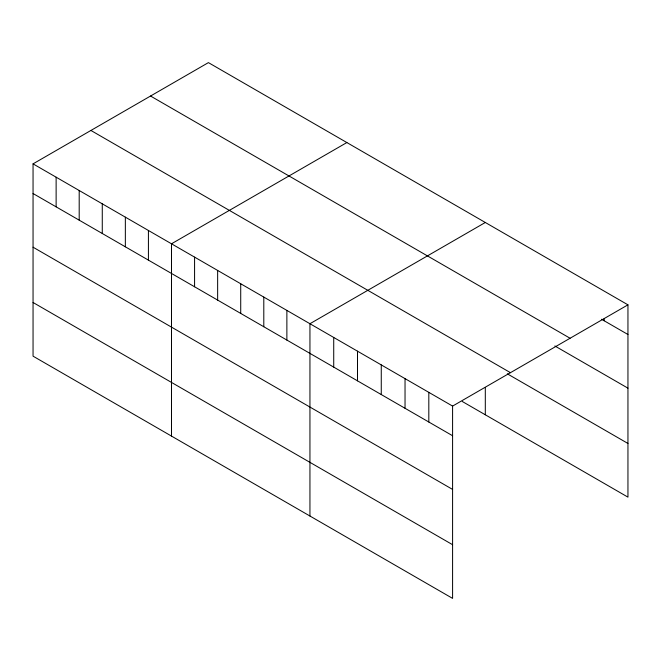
<?xml version="1.0" encoding="UTF-8"?>
<svg xmlns="http://www.w3.org/2000/svg" width="661" height="661" viewBox="0 0 661 661"><rect width="100%" height="100%" fill="white"/><g stroke="black" fill="none" stroke-linecap="round" stroke-linejoin="round"><path stroke-width="0.99" d="M33.05 163.862L452.587 406.085L452.587 598.379L33.05 356.163L33.05 163.862L208.413 62.621L627.95 304.837L627.95 497.138L462.229 401.458M346.86 142.553L171.496 243.793L171.496 436.095M485.306 222.484L309.943 323.725L309.943 516.026M452.587 406.085L627.95 304.837M601.535 319.246L627.95 334.499M150.543 96.035L570.079 338.25M554.868 345.976L627.95 388.164M90.921 130.457L510.457 372.672M507.318 373.82L627.95 443.465M33.05 193.524L452.587 435.739M33.05 247.197L452.587 489.413M33.05 302.49L452.587 544.705M604.179 318.726L604.179 320.775M485.306 387.949L485.306 414.778M428.815 392.353L428.815 422.015M405.036 378.629L405.036 408.291M381.265 364.905L381.265 394.567M357.494 351.181L357.494 380.843M333.722 337.457L333.722 367.111M286.874 310.406L286.874 340.068M263.797 297.086L263.797 326.741M240.72 283.759L240.72 313.421M217.643 270.44L217.643 300.102M194.574 257.121L194.574 286.775M148.419 230.474L148.419 260.137M125.35 217.155L125.35 246.809M102.273 203.828L102.273 233.49M79.196 190.508L79.196 220.171M56.127 177.189L56.127 206.843"/></g></svg>
